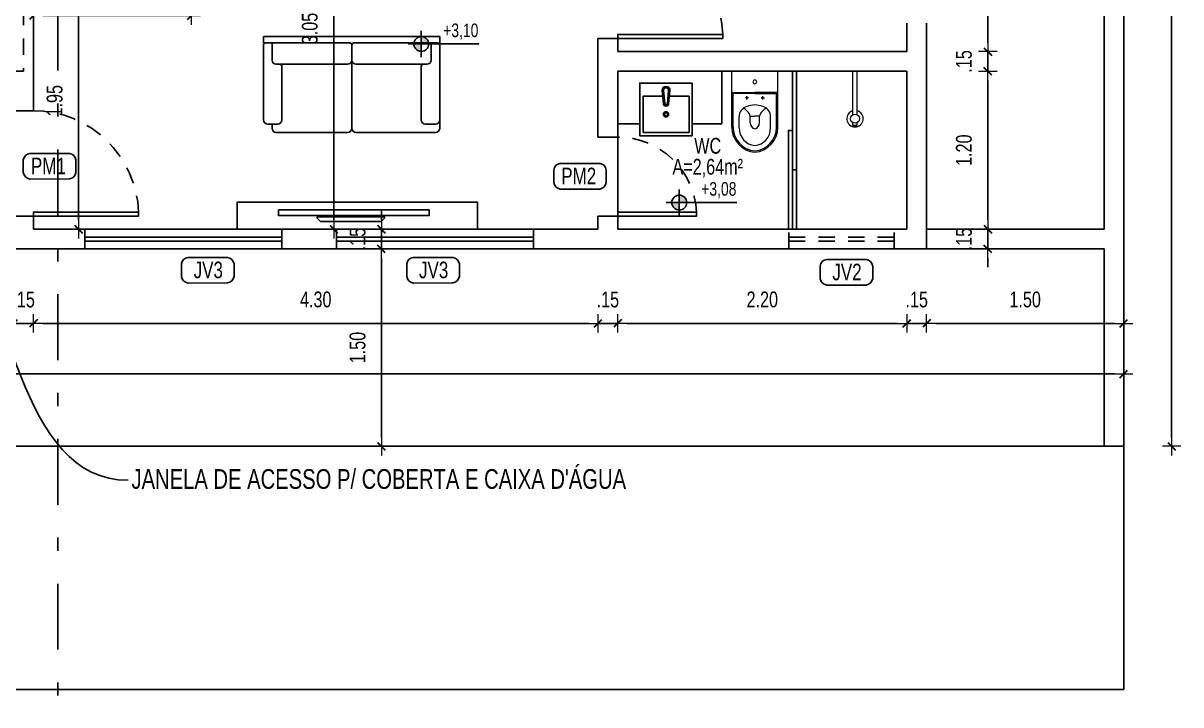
# Model space of a CAD drawing. Extents: x 425 to 531, y 796 to 840.
# Drawn here: x 445.17 to 453.98, y 812.02 to 817.2 of the extents above; entities that cross this region are included whole.
import ezdxf
from ezdxf import colors
from ezdxf.entities.mleader import LeaderData, LeaderLine
from ezdxf.enums import TextEntityAlignment as Align
from ezdxf.math import Vec2, Vec3

# ---------------------------------------------------------------- set-up
doc = ezdxf.new("R2010")
doc.units = 0
doc.header["$MEASUREMENT"] = 0
doc.header["$PDSIZE"] = -5
for name, pattern in [('CONTINU', [0]), ('DASHDOT', [1, 0.5, -0.25, 0, -0.25]), ('HIDDEN2', [0.1875, 0.125, -0.0625])]:
    doc.linetypes.add(name, pattern=pattern)
doc.layers.get('0').update_dxf_attribs({"linetype": 'CONTINUOUS'})
doc.layers.get('Defpoints').update_dxf_attribs({"linetype": 'CONTINUOUS'})
for name, color, linetype in [('AR-MOB', 252, 'CONTINUOUS'), ('COTA', 7, 'CONTINUOUS'), ('DIVERSOS', 1, 'CONTINUOUS'), ('E-txt-g', 3, 'CONTINUOUS'), ('LAYER7', 4, 'CONTINUOUS'), ('MOB', 251, 'CONTINUOUS'), ('VIGA H20', 2, 'CONTINUOUS')]:
    doc.layers.add(name, color=color, linetype=linetype)
for name, color, linetype, lineweight in [('E-Lay-9', 9, 'CONTINUOUS', 9), ('E-Pen-C', 4, 'CONTINUOUS', 15), ('E-Pen-G', 3, 'CONTINUOUS', 30), ('E-Txt-W', 7, 'CONTINUOUS', 20)]:
    doc.layers.add(name, color=color, linetype=linetype, lineweight=lineweight)
doc.styles.add('F2', font='swisscl.ttf')
doc.styles.add('REG60', font='romans.shx', dxfattribs={"width": 0.8, "height": 0.15})
doc.styles.add('REG80', font='romans.shx', dxfattribs={"width": 0.8, "height": 0.2})
doc.dimstyles.new('DIMENSION-1', dxfattribs={"dimtxt": 0.11, "dimasz": 0.07, "dimexe": 1, "dimexo": 0, "dimgap": 0.12, "dimtad": 1, "dimzin": 7, "dimdsep": 46, "dimtxsty": 'F2', "dimblk1": 'TRACO', "dimblk2": 'TRACO', "dimsah": 1, "dimcen": 1, "dimse1": 1, "dimse2": 1, "dimclrd": 256, "dimclre": 256, "dimclrt": 6, "dimadec": 0, "dimazin": 0, "dimtfac": 1, "dimtix": 1, "dimtmove": 2, "dimatfit": 3, "dimldrblk": 'TRACO', "dimfxl": 1, "dimtolj": 1, "dimtzin": 0, "dimarcsym": 0})

# ---------------------------------------------------------------- blocks, each defined once
blk = doc.blocks.new('TRACO')
at = {"layer": 'E-Pen-C'}
for p, q in [((-1, 0), (1, 0)), ((0, 1), (0, -1))]:
    blk.add_line(p, q, dxfattribs=at)
at = {"layer": 'E-Pen-G'}
blk.add_line((-0.42, -0.42), (0.42, 0.42), dxfattribs=at)
blk = doc.blocks.new('*D231')
at = {"color": 4, "lineweight": -2, "transparency": 16777216}
for p, q in [((445.0297, 814.9167), (444.9597, 814.9167)), ((445.0997, 814.9167), (445.2497, 814.9167)), ((445.3197, 814.9167), (445.3897, 814.9167))]:
    blk.add_line(p, q, dxfattribs=at)
at = {"layer": 'Defpoints', "color": 0, "linetype": 'CONTINU', "transparency": 16777216}
for p in [(445.0997, 815.4645), (445.2497, 815.4645), (445.2497, 814.9167)]:
    blk.add_point(p, dxfattribs=at)
at = {"color": 4, "linetype": 'CONTINU', "lineweight": -2, "transparency": 16777216, "xscale": 0.07, "yscale": 0.07, "zscale": 0.07}
blk.add_blockref('TRACO', (445.0997, 814.9167), dxfattribs=at)
at = {"color": 4, "linetype": 'CONTINU', "lineweight": -2, "transparency": 16777216, "xscale": 0.07, "yscale": 0.07, "zscale": 0.07, "rotation": 180}
blk.add_blockref('TRACO', (445.2497, 814.9167), dxfattribs=at)
at = {"color": 4, "linetype": 'CONTINU', "transparency": 16777216, "insert": (445.1747, 815.0979), "char_height": 0.12, "attachment_point": 5, "style": 'F2'}
blk.add_mtext('\\A1;.15', dxfattribs=at)
blk = doc.blocks.new('*D232')
at = {"color": 4, "lineweight": -2, "transparency": 16777216}
blk.add_line((453.4747, 814.5324), (433.6147, 814.5324), dxfattribs=at)
at = {"layer": 'Defpoints', "color": 0, "linetype": 'CONTINU', "transparency": 16777216}
for p in [(433.5447, 815.3145), (453.5447, 815.3145), (433.5447, 814.5324)]:
    blk.add_point(p, dxfattribs=at)
at = {"color": 4, "linetype": 'CONTINU', "lineweight": -2, "transparency": 16777216, "xscale": 0.07, "yscale": 0.07, "zscale": 0.07, "rotation": 180}
blk.add_blockref('TRACO', (433.5447, 814.5324), dxfattribs=at)
at = {"color": 4, "linetype": 'CONTINU', "lineweight": -2, "transparency": 16777216, "xscale": 0.07, "yscale": 0.07, "zscale": 0.07}
blk.add_blockref('TRACO', (453.5447, 814.5324), dxfattribs=at)
at = {"color": 4, "linetype": 'CONTINU', "transparency": 16777216, "insert": (443.5447, 814.7138), "char_height": 0.12, "attachment_point": 5, "style": 'F2'}
blk.add_mtext('\\A1;20.00', dxfattribs=at)
blk = doc.blocks.new('*D267')
at = {"color": 4, "linetype": 'Continuous', "lineweight": -2, "transparency": 16777216}
blk.add_line((453.9093, 814.0531), (453.9093, 823.9131), dxfattribs=at)
at = {"layer": 'Defpoints', "color": 0, "linetype": 'CONTINU', "transparency": 16777216}
for p in [(453.5447, 823.9831), (453.9093, 823.9831), (453.5447, 813.9831)]:
    blk.add_point(p, dxfattribs=at)
at = {"color": 4, "linetype": 'CONTINU', "lineweight": -2, "transparency": 16777216, "xscale": 0.07, "yscale": 0.07, "zscale": 0.07}
for p, rotation in [((453.9093, 823.9831), 90), ((453.9093, 813.9831), 270)]:
    blk.add_blockref('TRACO', p, dxfattribs=dict(at, rotation=rotation))
at = {"color": 4, "linetype": 'CONTINU', "transparency": 16777216, "insert": (453.7279, 818.9831), "char_height": 0.12, "attachment_point": 5, "rotation": 90, "style": 'F2'}
blk.add_mtext('\\A1;10.00', dxfattribs=at)
blk = doc.blocks.new('*D269')
at = {"color": 4, "linetype": 'Continuous', "lineweight": -2, "transparency": 16777216}
for p, q in [((447.8972, 815.7031), (447.8972, 815.7731)), ((447.8972, 815.6331), (447.8972, 815.4831)), ((447.8972, 815.4131), (447.8972, 815.3431))]:
    blk.add_line(p, q, dxfattribs=at)
at = {"layer": 'Defpoints', "color": 0, "linetype": 'CONTINU', "transparency": 16777216}
for p in [(447.5542, 815.6331), (447.5542, 815.4831), (447.8972, 815.4831)]:
    blk.add_point(p, dxfattribs=at)
at = {"color": 4, "linetype": 'CONTINU', "lineweight": -2, "transparency": 16777216, "xscale": 0.07, "yscale": 0.07, "zscale": 0.07}
for p, rotation in [((447.8972, 815.6331), 270), ((447.8972, 815.4831), 90)]:
    blk.add_blockref('TRACO', p, dxfattribs=dict(at, rotation=rotation))
at = {"color": 4, "linetype": 'CONTINU', "transparency": 16777216, "insert": (447.7159, 815.5581), "char_height": 0.12, "attachment_point": 5, "rotation": 90, "style": 'F2'}
blk.add_mtext('\\A1;.15', dxfattribs=at)
blk = doc.blocks.new('*D270')
at = {"color": 4, "linetype": 'Continuous', "lineweight": -2, "transparency": 16777216}
blk.add_line((447.8972, 815.4131), (447.8972, 814.0531), dxfattribs=at)
at = {"layer": 'Defpoints', "color": 0, "linetype": 'CONTINU', "transparency": 16777216}
for p in [(447.5542, 815.4831), (447.6883, 813.9831), (447.8972, 813.9831)]:
    blk.add_point(p, dxfattribs=at)
at = {"color": 4, "linetype": 'CONTINU', "lineweight": -2, "transparency": 16777216, "xscale": 0.07, "yscale": 0.07, "zscale": 0.07}
for p, rotation in [((447.8972, 815.4831), 90), ((447.8972, 813.9831), 270)]:
    blk.add_blockref('TRACO', p, dxfattribs=dict(at, rotation=rotation))
at = {"color": 4, "linetype": 'CONTINU', "transparency": 16777216, "insert": (447.7157, 814.7331), "char_height": 0.12, "attachment_point": 5, "rotation": 90, "style": 'F2'}
blk.add_mtext('\\A1;1.50', dxfattribs=at)
blk = doc.blocks.new('*D271')
at = {"color": 4, "linetype": 'Continuous', "lineweight": -2, "transparency": 16777216}
blk.add_line((446.3797, 817.2573), (445.3197, 817.2573), dxfattribs=at)
at = {"layer": 'Defpoints', "color": 0, "linetype": 'CONTINU', "transparency": 16777216}
for p in [(445.2497, 817.5851), (446.4497, 817.5851), (445.2497, 817.2573)]:
    blk.add_point(p, dxfattribs=at)
at = {"color": 4, "linetype": 'CONTINU', "lineweight": -2, "transparency": 16777216, "xscale": 0.07, "yscale": 0.07, "zscale": 0.07, "rotation": 180}
blk.add_blockref('TRACO', (445.2497, 817.2573), dxfattribs=at)
at = {"color": 4, "linetype": 'CONTINU', "lineweight": -2, "transparency": 16777216, "xscale": 0.07, "yscale": 0.07, "zscale": 0.07}
blk.add_blockref('TRACO', (446.4497, 817.2573), dxfattribs=at)
at = {"color": 4, "linetype": 'CONTINU', "transparency": 16777216, "insert": (445.8497, 817.4388), "char_height": 0.12, "attachment_point": 5, "style": 'F2'}
blk.add_mtext('\\A1;1.20', dxfattribs=at)
blk = doc.blocks.new('*D275')
at = {"color": 4, "linetype": 'Continuous', "lineweight": -2, "transparency": 16777216}
blk.add_line((445.5923, 817.5151), (445.5923, 815.7031), dxfattribs=at)
at = {"layer": 'Defpoints', "color": 0, "linetype": 'CONTINU', "transparency": 16777216}
for p in [(445.2497, 817.5851), (445.2497, 815.6331), (445.5923, 815.6331)]:
    blk.add_point(p, dxfattribs=at)
at = {"color": 4, "linetype": 'CONTINU', "lineweight": -2, "transparency": 16777216, "xscale": 0.07, "yscale": 0.07, "zscale": 0.07}
for p, rotation in [((445.5923, 817.5851), 90), ((445.5923, 815.6331), 270)]:
    blk.add_blockref('TRACO', p, dxfattribs=dict(at, rotation=rotation))
at = {"color": 4, "linetype": 'CONTINU', "transparency": 16777216, "insert": (445.4108, 816.6091), "char_height": 0.12, "attachment_point": 5, "rotation": 90, "style": 'F2'}
blk.add_mtext('\\A1;1.95', dxfattribs=at)
blk = doc.blocks.new('CUBA QUADRADA-flat-4-flat-1')
at = {"layer": 'MOB', "color": 8}
blk.add_lwpolyline([(0, -0.2), (0.4, -0.2), (0.4, 0.2), (0, 0.2)], close=True, dxfattribs=at)
blk.add_lwpolyline([(0.1, -0.0255), (0.1, -0.175), (0.375, -0.175), (0.375, 0.175), (0.1, 0.175), (0.1, 0.0255)], dxfattribs=at)
for points in [[(0.155, -0.02), (0.055, -0.03, -1), (0.055, 0.03), (0.155, 0.02, -1)], [(0.155, -0.01), (0.055, -0.02, -1), (0.055, 0.02), (0.155, 0.01, -1)]]:
    blk.add_lwpolyline(points, format="xyb", close=True, dxfattribs=at)
for radius in [0.02, 0.0125]:
    blk.add_circle((0.2375, 0), radius, dxfattribs=at)
blk = doc.blocks.new('vaso-s')
at = {"color": 8}
for start, end in [(0, 180), (180, 0)]:
    blk.add_arc((0.08, 0), 0.0143, start, end, dxfattribs=at)
at = {"layer": 'E-Lay-9', "color": 8}
for p, q in [((0, 0.17), (0, 0)), ((0.4256, 0.175), (0.005, 0.175)), ((0.16, 0.17), (0.16, 0.17)), ((0.16, 0.17), (0.16, 0)), ((0.4256, 0.165), (0.165, 0.165)), ((0.17, 0), (0.17, 0.16)), ((0.4306, 0.12), (0.3459, 0.12)), ((0.2134, 0.06), (0.1891, 0.06)), ((0.2013, 0.0479), (0.2013, 0.0722)), ((0.3406, 0.035), (0.3406, 0)), ((0.3906, 0.035), (0.3406, 0.035)), ((0, -0.17), (0, 0)), ((0.16, -0.17), (0.16, 0)), ((0.17, 0), (0.17, -0.1601)), ((0.2134, -0.06), (0.1891, -0.06)), ((0.2013, -0.0479), (0.2013, -0.0722)), ((0.3406, -0.035), (0.3406, 0)), ((0.3906, -0.035), (0.3406, -0.035)), ((0.4256, -0.175), (0.005, -0.175)), ((0.16, -0.17), (0.16, -0.17)), ((0.4256, -0.165), (0.165, -0.165)), ((0.4306, -0.12), (0.3459, -0.12))]:
    blk.add_line(p, q, dxfattribs=at)
for centre in [(0.2013, 0.06), (0.2013, -0.06)]:
    blk.add_circle(centre, 0.005, dxfattribs=at)
for centre, radius, start, end in [((0.005, 0.17), 0.005, 90, 180), ((0.155, 0.17), 0.005, 0, 90), ((0.165, 0.17), 0.00495, 180, 270), ((0.165, 0.16), 0.00495, 0, 90), ((0.3459, 0.0375), 0.0825, 90, 163.03545), ((0.4256, -0.015), 0.19, 4.52806, 90), ((0.4256, -0.015), 0.18, 4.78019, 90), ((0.4306, -0.015), 0.135, 6.37937, 90), ((0.518, -0.015), 0.2624, 163.03545, 176.7233), ((0.3754, 0.1358), 0.1066, 206.93947, 250.96472), ((0.3906, -0.015), 0.05, 17.4576, 90), ((0.518, 0.015), 0.2624, 183.2767, 196.96455), ((0.3459, -0.0375), 0.0825, 196.96455, 270), ((0.3754, -0.1358), 0.1066, 109.03528, 153.06053), ((0.3906, 0.015), 0.05, 270, 342.5424), ((0.4256, 0.015), 0.19, 270, 355.47194), ((0.4256, 0.015), 0.18, 270, 355.21981), ((0.4306, 0.015), 0.135, 270, 353.62063), ((0.005, -0.17), 0.005, 180, 270), ((0.155, -0.17), 0.005, 270, 0), ((0.165, -0.17), 0.00495, 90, 180), ((0.165, -0.1601), 0.00495, 270, 0)]:
    blk.add_arc(centre, radius, start, end, dxfattribs=at)
blk = doc.blocks.new('Chuveiro')
at = {"layer": 'E-Lay-9', "color": 8}
for p, q in [((-0.0311, 0.0156), (-0.3604, 0.0156)), ((0.0509, 0.0156), (0.0311, 0.0156)), ((0.0509, 0.0156), (0.0509, -0.0156)), ((-0.0311, -0.0156), (-0.3604, -0.0156)), ((0.0509, -0.0156), (0.0311, -0.0156))]:
    blk.add_line(p, q, dxfattribs=at)
blk.add_circle((0, 0), 0.0348, dxfattribs=at)
for centre, radius, start, end in [((0, 0), 0.0624, 194.4775, 165.5225), ((0.0093, 0), 0.0444, 339.42663, 20.57337)]:
    blk.add_arc(centre, radius, start, end, dxfattribs=at)
blk = doc.blocks.new('NIVEL')
at = {"layer": 'DIVERSOS'}
h = blk.add_hatch(color=7, dxfattribs=at)
h.paths.add_polyline_path([(0, 0.137, 0.414214), (-0.137, 0), (0, 0)])
h.paths.add_polyline_path([(0, 0), (0, -0.137, 0.414214), (0.137, 0)])
at = {"layer": 'DIVERSOS', "color": 7}
for p, q in [((0, 0.242), (0, -0.242)), ((1.067, 0), (-0.242, 0))]:
    blk.add_line(p, q, dxfattribs=at)
blk.add_circle((0, 0), 0.137, dxfattribs=at)
blk = doc.blocks.new('*D279')
at = {"color": 4, "linetype": 'Continuous', "lineweight": -2, "transparency": 16777216}
blk.add_line((452.5106, 820.9131), (452.5106, 817.0531), dxfattribs=at)
at = {"layer": 'Defpoints', "color": 0, "linetype": 'CONTINU', "transparency": 16777216}
for p in [(451.8947, 820.9831), (451.8947, 816.9831), (452.5106, 816.9831)]:
    blk.add_point(p, dxfattribs=at)
at = {"color": 4, "linetype": 'CONTINU', "lineweight": -2, "transparency": 16777216, "xscale": 0.07, "yscale": 0.07, "zscale": 0.07}
for p, rotation in [((452.5106, 820.9831), 90), ((452.5106, 816.9831), 270)]:
    blk.add_blockref('TRACO', p, dxfattribs=dict(at, rotation=rotation))
at = {"color": 4, "linetype": 'CONTINU', "transparency": 16777216, "insert": (452.3291, 818.9831), "char_height": 0.12, "attachment_point": 5, "rotation": 90, "style": 'F2'}
blk.add_mtext('\\A1;4.00', dxfattribs=at)
blk = doc.blocks.new('*D280')
at = {"color": 4, "linetype": 'Continuous', "lineweight": -2, "transparency": 16777216}
for p, q in [((452.5106, 817.0531), (452.5106, 817.1231)), ((452.5106, 816.9831), (452.5106, 816.8331)), ((452.5106, 816.7631), (452.5106, 816.6931))]:
    blk.add_line(p, q, dxfattribs=at)
at = {"layer": 'Defpoints', "color": 0, "linetype": 'CONTINU', "transparency": 16777216}
for p in [(451.8947, 816.9831), (451.8947, 816.8331), (452.5106, 816.8331)]:
    blk.add_point(p, dxfattribs=at)
at = {"color": 4, "linetype": 'CONTINU', "lineweight": -2, "transparency": 16777216, "xscale": 0.07, "yscale": 0.07, "zscale": 0.07}
for p, rotation in [((452.5106, 816.9831), 270), ((452.5106, 816.8331), 90)]:
    blk.add_blockref('TRACO', p, dxfattribs=dict(at, rotation=rotation))
at = {"color": 4, "linetype": 'CONTINU', "transparency": 16777216, "insert": (452.3294, 816.9081), "char_height": 0.12, "attachment_point": 5, "rotation": 90, "style": 'F2'}
blk.add_mtext('\\A1;.15', dxfattribs=at)
blk = doc.blocks.new('*D281')
at = {"color": 4, "linetype": 'Continuous', "lineweight": -2, "transparency": 16777216}
blk.add_line((452.5106, 816.7631), (452.5106, 815.7031), dxfattribs=at)
at = {"layer": 'Defpoints', "color": 0, "linetype": 'CONTINU', "transparency": 16777216}
for p in [(451.8947, 816.8331), (451.8947, 815.6331), (452.5106, 815.6331)]:
    blk.add_point(p, dxfattribs=at)
at = {"color": 4, "linetype": 'CONTINU', "lineweight": -2, "transparency": 16777216, "xscale": 0.07, "yscale": 0.07, "zscale": 0.07}
for p, rotation in [((452.5106, 816.8331), 90), ((452.5106, 815.6331), 270)]:
    blk.add_blockref('TRACO', p, dxfattribs=dict(at, rotation=rotation))
at = {"color": 4, "linetype": 'CONTINU', "transparency": 16777216, "insert": (452.3291, 816.2331), "char_height": 0.12, "attachment_point": 5, "rotation": 90, "style": 'F2'}
blk.add_mtext('\\A1;1.20', dxfattribs=at)
blk = doc.blocks.new('*D282')
at = {"color": 4, "linetype": 'Continuous', "lineweight": -2, "transparency": 16777216}
for p, q in [((452.5106, 815.7031), (452.5106, 815.7731)), ((452.5106, 815.6331), (452.5106, 815.4831)), ((452.5106, 815.4131), (452.5106, 815.3431))]:
    blk.add_line(p, q, dxfattribs=at)
at = {"layer": 'Defpoints', "color": 0, "linetype": 'CONTINU', "transparency": 16777216}
for p in [(451.8947, 815.6331), (452.0447, 815.4831), (452.5106, 815.4831)]:
    blk.add_point(p, dxfattribs=at)
at = {"color": 4, "linetype": 'CONTINU', "lineweight": -2, "transparency": 16777216, "xscale": 0.07, "yscale": 0.07, "zscale": 0.07}
for p, rotation in [((452.5106, 815.6331), 270), ((452.5106, 815.4831), 90)]:
    blk.add_blockref('TRACO', p, dxfattribs=dict(at, rotation=rotation))
at = {"color": 4, "linetype": 'CONTINU', "transparency": 16777216, "insert": (452.3294, 815.5581), "char_height": 0.12, "attachment_point": 5, "rotation": 90, "style": 'F2'}
blk.add_mtext('\\A1;.15', dxfattribs=at)
blk = doc.blocks.new('*D283')
at = {"color": 4, "linetype": 'Continuous', "lineweight": -2, "transparency": 16777216}
blk.add_line((445.3197, 814.9167), (449.4747, 814.9167), dxfattribs=at)
at = {"layer": 'Defpoints', "color": 0, "linetype": 'CONTINU', "transparency": 16777216}
for p in [(445.2497, 815.8568), (449.5447, 815.8568), (449.5447, 814.9167)]:
    blk.add_point(p, dxfattribs=at)
at = {"color": 4, "linetype": 'CONTINU', "lineweight": -2, "transparency": 16777216, "xscale": 0.07, "yscale": 0.07, "zscale": 0.07, "rotation": 180}
blk.add_blockref('TRACO', (445.2497, 814.9167), dxfattribs=at)
at = {"color": 4, "linetype": 'CONTINU', "lineweight": -2, "transparency": 16777216, "xscale": 0.07, "yscale": 0.07, "zscale": 0.07}
blk.add_blockref('TRACO', (449.5447, 814.9167), dxfattribs=at)
at = {"color": 4, "linetype": 'CONTINU', "transparency": 16777216, "insert": (447.3972, 815.0983), "char_height": 0.12, "attachment_point": 5, "style": 'F2'}
blk.add_mtext('\\A1;4.30', dxfattribs=at)
blk = doc.blocks.new('TXT-AMB75')
at = {"layer": 'E-txt-g', "style": 'REG80', "width": 0.8, "flags": 8}
blk.add_attdef('TXT', text='', height=0.2, dxfattribs=at).set_placement((0.005, 0.296), align=Align.CENTER)
at = {"layer": 'E-Txt-W', "style": 'REG60', "width": 0.8, "flags": 8}
blk.add_attdef('TXT', text='', height=0.15, dxfattribs=at).set_placement((0.005, 0.027), align=Align.CENTER)
blk = doc.blocks.new('*D292')
at = {"color": 4, "linetype": 'Continuous', "lineweight": -2, "transparency": 16777216}
for p, q in [((449.4747, 814.9167), (449.4047, 814.9167)), ((449.5447, 814.9167), (449.6947, 814.9167)), ((449.7647, 814.9167), (449.8347, 814.9167))]:
    blk.add_line(p, q, dxfattribs=at)
at = {"layer": 'Defpoints', "color": 0, "linetype": 'CONTINU', "transparency": 16777216}
for p in [(449.5447, 815.6331), (449.6947, 815.6331), (449.6947, 814.9167)]:
    blk.add_point(p, dxfattribs=at)
at = {"color": 4, "linetype": 'CONTINU', "lineweight": -2, "transparency": 16777216, "xscale": 0.07, "yscale": 0.07, "zscale": 0.07}
blk.add_blockref('TRACO', (449.5447, 814.9167), dxfattribs=at)
at = {"color": 4, "linetype": 'CONTINU', "lineweight": -2, "transparency": 16777216, "xscale": 0.07, "yscale": 0.07, "zscale": 0.07, "rotation": 180}
blk.add_blockref('TRACO', (449.6947, 814.9167), dxfattribs=at)
at = {"color": 4, "linetype": 'CONTINU', "transparency": 16777216, "insert": (449.6197, 815.0979), "char_height": 0.12, "attachment_point": 5, "style": 'F2'}
blk.add_mtext('\\A1;.15', dxfattribs=at)
blk = doc.blocks.new('*D293')
at = {"color": 4, "linetype": 'Continuous', "lineweight": -2, "transparency": 16777216}
blk.add_line((449.7647, 814.9167), (451.8247, 814.9167), dxfattribs=at)
at = {"layer": 'Defpoints', "color": 0, "linetype": 'CONTINU', "transparency": 16777216}
for p in [(449.6947, 815.6331), (451.8947, 815.6331), (451.8947, 814.9167)]:
    blk.add_point(p, dxfattribs=at)
at = {"color": 4, "linetype": 'CONTINU', "lineweight": -2, "transparency": 16777216, "xscale": 0.07, "yscale": 0.07, "zscale": 0.07, "rotation": 180}
blk.add_blockref('TRACO', (449.6947, 814.9167), dxfattribs=at)
at = {"color": 4, "linetype": 'CONTINU', "lineweight": -2, "transparency": 16777216, "xscale": 0.07, "yscale": 0.07, "zscale": 0.07}
blk.add_blockref('TRACO', (451.8947, 814.9167), dxfattribs=at)
at = {"color": 4, "linetype": 'CONTINU', "transparency": 16777216, "insert": (450.7947, 815.0982), "char_height": 0.12, "attachment_point": 5, "style": 'F2'}
blk.add_mtext('\\A1;2.20', dxfattribs=at)
blk = doc.blocks.new('*D294')
at = {"color": 4, "linetype": 'Continuous', "lineweight": -2, "transparency": 16777216}
for p, q in [((451.8247, 814.9167), (451.7547, 814.9167)), ((451.8947, 814.9167), (452.0447, 814.9167)), ((452.1147, 814.9167), (452.1847, 814.9167))]:
    blk.add_line(p, q, dxfattribs=at)
at = {"layer": 'Defpoints', "color": 0, "linetype": 'CONTINU', "transparency": 16777216}
for p in [(451.8947, 815.6331), (452.0447, 815.4831), (452.0447, 814.9167)]:
    blk.add_point(p, dxfattribs=at)
at = {"color": 4, "linetype": 'CONTINU', "lineweight": -2, "transparency": 16777216, "xscale": 0.07, "yscale": 0.07, "zscale": 0.07}
blk.add_blockref('TRACO', (451.8947, 814.9167), dxfattribs=at)
at = {"color": 4, "linetype": 'CONTINU', "lineweight": -2, "transparency": 16777216, "xscale": 0.07, "yscale": 0.07, "zscale": 0.07, "rotation": 180}
blk.add_blockref('TRACO', (452.0447, 814.9167), dxfattribs=at)
at = {"color": 4, "linetype": 'CONTINU', "transparency": 16777216, "insert": (451.9697, 815.0979), "char_height": 0.12, "attachment_point": 5, "style": 'F2'}
blk.add_mtext('\\A1;.15', dxfattribs=at)
blk = doc.blocks.new('*D295')
at = {"color": 4, "linetype": 'Continuous', "lineweight": -2, "transparency": 16777216}
blk.add_line((452.1147, 814.9167), (453.4747, 814.9167), dxfattribs=at)
at = {"layer": 'Defpoints', "color": 0, "linetype": 'CONTINU', "transparency": 16777216}
for p in [(452.0447, 815.4831), (453.5447, 815.4831), (453.5447, 814.9167)]:
    blk.add_point(p, dxfattribs=at)
at = {"color": 4, "linetype": 'CONTINU', "lineweight": -2, "transparency": 16777216, "xscale": 0.07, "yscale": 0.07, "zscale": 0.07, "rotation": 180}
blk.add_blockref('TRACO', (452.0447, 814.9167), dxfattribs=at)
at = {"color": 4, "linetype": 'CONTINU', "lineweight": -2, "transparency": 16777216, "xscale": 0.07, "yscale": 0.07, "zscale": 0.07}
blk.add_blockref('TRACO', (453.5447, 814.9167), dxfattribs=at)
at = {"color": 4, "linetype": 'CONTINU', "transparency": 16777216, "insert": (452.7947, 815.0982), "char_height": 0.12, "attachment_point": 5, "style": 'F2'}
blk.add_mtext('\\A1;1.50', dxfattribs=at)
blk = doc.blocks.new('*D302')
at = {"color": 4, "linetype": 'Continuous', "lineweight": -2, "transparency": 16777216}
blk.add_line((447.5338, 818.6131), (447.5338, 815.7031), dxfattribs=at)
at = {"layer": 'Defpoints', "color": 0, "linetype": 'CONTINU', "transparency": 16777216}
for p in [(447.117, 818.6831), (447.1463, 815.6331), (447.5338, 815.6331)]:
    blk.add_point(p, dxfattribs=at)
at = {"color": 4, "linetype": 'CONTINU', "lineweight": -2, "transparency": 16777216, "xscale": 0.07, "yscale": 0.07, "zscale": 0.07}
for p, rotation in [((447.5338, 818.6831), 90), ((447.5338, 815.6331), 270)]:
    blk.add_blockref('TRACO', p, dxfattribs=dict(at, rotation=rotation))
at = {"color": 4, "linetype": 'CONTINU', "transparency": 16777216, "insert": (447.3522, 817.1581), "char_height": 0.12, "attachment_point": 5, "rotation": 90, "style": 'F2'}
blk.add_mtext('\\A1;3.05', dxfattribs=at)
blk = doc.blocks.new('*D304')
at = {"color": 4, "linetype": 'Continuous', "lineweight": -2, "transparency": 16777216}
blk.add_line((449.7647, 818.5179), (451.8247, 818.5179), dxfattribs=at)
at = {"layer": 'Defpoints', "color": 0, "linetype": 'CONTINU', "transparency": 16777216}
for p in [(451.8947, 818.5179), (449.6947, 816.9831), (451.8947, 816.9831)]:
    blk.add_point(p, dxfattribs=at)
at = {"color": 4, "linetype": 'CONTINU', "lineweight": -2, "transparency": 16777216, "xscale": 0.07, "yscale": 0.07, "zscale": 0.07, "rotation": 180}
blk.add_blockref('TRACO', (449.6947, 818.5179), dxfattribs=at)
at = {"color": 4, "linetype": 'CONTINU', "lineweight": -2, "transparency": 16777216, "xscale": 0.07, "yscale": 0.07, "zscale": 0.07}
blk.add_blockref('TRACO', (451.8947, 818.5179), dxfattribs=at)
at = {"color": 4, "linetype": 'CONTINU', "transparency": 16777216, "insert": (450.7947, 818.6993), "char_height": 0.12, "attachment_point": 5, "style": 'F2'}
blk.add_mtext('\\A1;2.20', dxfattribs=at)

msp = doc.modelspace()

# ---------------------------------------------------------------- linework, layer by layer
at = {"color": 2, "linetype": 'DASHDOT'}
msp.add_line((445.434, 797.0385), (445.434, 839.366), dxfattribs=at)
at = {"color": 7, "linetype": 'Continuous', "ltscale": 0.35}
for p, q in [((453.3947, 817.1831), (453.3947, 823.8331)), ((453.5447, 822.4831), (453.5447, 813.9831)), ((453.3947, 817.1831), (453.3947, 815.6331)), ((445.6395, 815.5731), (447.1395, 815.5731)), ((447.5542, 815.5731), (449.0542, 815.5731)), ((452.0447, 815.6331), (453.3947, 815.6331)), ((445.6395, 815.5431), (447.1395, 815.5431)), ((447.5542, 815.5431), (449.0542, 815.5431)), ((452.0447, 815.4831), (453.3947, 815.4831)), ((453.3947, 815.4831), (453.3947, 813.9831)), ((453.3947, 813.9831), (453.5447, 813.9831))]:
    msp.add_line(p, q, dxfattribs=at)
at = {"color": 8, "linetype": 'HIDDEN2'}
for p, q in [((445.1747, 822.4831), (445.1747, 816.8331)), ((445.1747, 816.8331), (445.0997, 816.8331)), ((450.9971, 815.4831), (450.9971, 815.6331)), ((450.9971, 815.5731), (451.7971, 815.5731)), ((451.7971, 815.4831), (451.7971, 815.6331)), ((450.9971, 815.5431), (451.7971, 815.5431))]:
    msp.add_line(p, q, dxfattribs=at)
at = {"color": 1, "linetype": 'Continuous', "ltscale": 0.35}
for p, q in [((445.2497, 820.6831), (445.2497, 816.5331)), ((445.2497, 820.6831), (445.2497, 816.5331)), ((451.8947, 817.2), (451.8947, 816.9831)), ((452.0447, 817.2), (452.0447, 815.4831)), ((449.5447, 817.0831), (449.5447, 816.3331)), ((449.6947, 817.0831), (449.5447, 817.0831)), ((449.6947, 817.0831), (449.6947, 816.9831)), ((451.8947, 816.9831), (449.6947, 816.9831)), ((449.6947, 816.8331), (449.6947, 816.3331)), ((451.8947, 816.8331), (449.6947, 816.8331)), ((451.8947, 816.8331), (451.8947, 815.6331)), ((445.2497, 816.5331), (445.0997, 816.5331)), ((445.2497, 816.5331), (445.0997, 816.5331)), ((449.6947, 816.3331), (449.5447, 816.3331)), ((445.2497, 815.7331), (445.0997, 815.7331)), ((445.2497, 815.7331), (445.0997, 815.7331)), ((445.2497, 815.7331), (445.2497, 815.6331)), ((445.2497, 815.7331), (445.2497, 815.6331)), ((449.5447, 815.7331), (449.5447, 815.6331)), ((449.6947, 815.7331), (449.5447, 815.7331)), ((449.6947, 815.7331), (449.6947, 815.6331)), ((445.6395, 815.6331), (445.2497, 815.6331)), ((445.6395, 815.4831), (445.6395, 815.6331)), ((447.5542, 815.6331), (447.1395, 815.6331)), ((447.1395, 815.4831), (447.1395, 815.6331)), ((447.5542, 815.4831), (447.5542, 815.6331)), ((449.0542, 815.6331), (449.5447, 815.6331)), ((449.0542, 815.6331), (449.0542, 815.4831)), ((449.6947, 815.6331), (451.8947, 815.6331)), ((445.6395, 815.4831), (444.0997, 815.4831)), ((447.5542, 815.4831), (447.1395, 815.4831)), ((449.0542, 815.4831), (452.0447, 815.4831))]:
    msp.add_line(p, q, dxfattribs=at)
at = {"color": 8}
for p, q in [((446.9997, 817.0968), (446.9997, 817.0482)), ((446.9997, 817.0968), (448.3402, 817.0968)), ((448.3402, 817.0968), (448.3402, 817.032)), ((446.9997, 817.0482), (447.0483, 817.0482)), ((446.9997, 816.463), (446.9997, 817.032)), ((447.0159, 817.0482), (447.0807, 817.0482)), ((447.0645, 816.9186), (447.0645, 817.032)), ((447.0645, 817.032), (447.0645, 816.9186)), ((447.0807, 817.0482), (447.6558, 817.0482)), ((447.672, 817.032), (447.672, 816.9186)), ((447.672, 817.032), (447.672, 816.9186)), ((448.2592, 817.0482), (447.6882, 817.0482)), ((448.324, 817.0482), (448.2592, 817.0482)), ((448.2754, 816.9186), (448.2754, 817.032)), ((448.3402, 816.4002), (448.3402, 817.032)), ((447.0969, 816.8862), (447.6396, 816.8862)), ((447.672, 816.9186), (447.672, 816.4002)), ((447.672, 816.9186), (447.672, 816.4002)), ((448.243, 816.8862), (447.7044, 816.8862)), ((447.1398, 816.463), (447.1398, 816.87)), ((448.2001, 816.463), (448.2001, 816.87)), ((447.1074, 816.4306), (447.0321, 816.4306)), ((447.0645, 816.4306), (447.0645, 816.4002)), ((447.0645, 816.4306), (447.0645, 816.4002)), ((447.6396, 816.3678), (447.0969, 816.3678)), ((447.7044, 816.3678), (448.1458, 816.3678)), ((448.1458, 816.3678), (448.3078, 816.3678)), ((448.2325, 816.4306), (448.3078, 816.4306))]:
    msp.add_line(p, q, dxfattribs=at)
at = {"color": 8, "linetype": 'CONTINU'}
msp.add_line((449.6947, 816.3331), (449.6947, 815.7631), dxfattribs=at)
at = {"color": 8, "linetype": 'Continuous', "ltscale": 0.35}
for p, q in [((445.6395, 815.6331), (447.1395, 815.6331)), ((447.5542, 815.6331), (449.0542, 815.6331)), ((445.6395, 815.4831), (447.1395, 815.4831)), ((447.5542, 815.4831), (449.0542, 815.4831)), ((453.3947, 813.9831), (433.5447, 813.9831)), ((453.5447, 813.9831), (453.5447, 812.1331)), ((453.5447, 812.1331), (433.7559, 812.1331))]:
    msp.add_line(p, q, dxfattribs=at)
at = {"color": 7, "linetype": 'CONTINU'}
for points in [[(449.6947, 817.0831), (450.4947, 817.0831), (450.4947, 817.1131), (449.6947, 817.1131)], [(445.2497, 815.7331), (446.0497, 815.7331), (446.0497, 815.7631), (445.2497, 815.7631)], [(449.6947, 815.7331), (450.2947, 815.7331), (450.2947, 815.7631), (449.6947, 815.7631)]]:
    msp.add_lwpolyline(points, close=True, dxfattribs=at)
at = {"color": 8}
for points in [[(449.8624, 816.4331), (449.6947, 816.4331), (449.6947, 816.8331), (450.486, 816.8331), (450.486, 816.4331), (450.2624, 816.4331)], [(447.1463, 815.6331), (446.7986, 815.6331), (446.7986, 815.8382), (448.627, 815.8382), (448.627, 815.6331), (448.4963, 815.6331)]]:
    msp.add_lwpolyline(points, dxfattribs=at)
at = {"color": 7}
for points in [[(451.0541, 816.8331), (451.0541, 816.0831), (451.0241, 816.0831), (451.0241, 816.8331)], [(451.0241, 816.3831), (451.0241, 815.6331), (450.9941, 815.6331), (450.9941, 816.3831)]]:
    msp.add_lwpolyline(points, close=True, dxfattribs=at)
at = {"color": 8, "linetype": 'HIDDEN2'}
for centre, radius, start in [((449.6947, 817.0825), 0.8006, 2.18938), ((445.2497, 815.7325), 0.8006, 2.18938), ((449.6947, 815.7323), 0.6008, 2.9376)]:
    msp.add_arc(centre, radius, start, 90, dxfattribs=at)
at = {"color": 8}
for centre, radius, start, end in [((447.0159, 817.032), 0.0162, 90, 180), ((447.0807, 817.032), 0.0162, 90, 180), ((447.0807, 817.032), 0.0162, 90, 180), ((447.6558, 817.032), 0.0162, 0, 90), ((447.6882, 817.032), 0.0162, 90, 180), ((448.2592, 817.032), 0.0162, 0, 90), ((448.324, 817.032), 0.0162, 0, 90), ((447.0969, 816.9186), 0.0324, 180, 270), ((447.0969, 816.9186), 0.0324, 180, 270), ((447.1236, 816.87), 0.0162, 0, 90), ((447.6396, 816.9186), 0.0324, 270, 0), ((447.7044, 816.9186), 0.0324, 180, 270), ((448.2163, 816.87), 0.0162, 90, 180), ((448.243, 816.9186), 0.0324, 270, 0), ((447.0321, 816.463), 0.0324, 180, 270), ((447.1074, 816.463), 0.0324, 270, 0), ((448.2325, 816.463), 0.0324, 180, 270), ((448.3078, 816.463), 0.0324, 270, 0), ((447.0969, 816.4002), 0.0324, 180, 270), ((447.6396, 816.4002), 0.0324, 270, 0), ((447.7044, 816.4002), 0.0324, 180, 270), ((448.3078, 816.4002), 0.0324, 270, 0)]:
    msp.add_arc(centre, radius, start, end, dxfattribs=at)
at = {"layer": 'AR-MOB'}
for points in [[(447.1128, 815.7788), (447.1128, 815.736), (448.2607, 815.736), (448.2607, 815.7788)], [(447.4077, 815.7263), (447.4077, 815.7177), (447.4334, 815.6921), (447.8951, 815.6921), (447.9207, 815.7177), (447.9207, 815.7263)]]:
    msp.add_lwpolyline(points, close=True, dxfattribs=at)
at = {"layer": 'COTA', "color": 8, "linetype": 'Continuous'}
msp.add_line((451.0541, 816.8331), (451.0541, 815.6331), dxfattribs=at)
at = {"layer": 'COTA', "color": 4, "linetype": 'Continuous'}
for points in [[(445.5727, 816.1591, 0.331371), (445.5227, 816.2091), (445.2224, 816.2088, 0.332506), (445.1724, 816.1591), (445.1724, 816.0644, 0.330378), (445.2224, 816.0141), (445.5227, 816.0144, 0.331371), (445.5727, 816.0644)], [(449.6078, 816.0827, 0.331371), (449.5578, 816.1327), (449.2575, 816.1324, 0.332506), (449.2075, 816.0827), (449.2075, 815.9881, 0.330378), (449.2575, 815.9378), (449.5578, 815.9381, 0.331371), (449.6078, 815.9881)], [(446.7756, 815.3686, 0.331371), (446.7256, 815.4186), (446.4253, 815.4183, 0.332506), (446.3753, 815.3686), (446.3753, 815.2739, 0.330378), (446.4253, 815.2236), (446.7256, 815.2239, 0.331371), (446.7756, 815.2739)], [(448.4903, 815.3686, 0.331371), (448.4403, 815.4186), (448.14, 815.4183, 0.332506), (448.09, 815.3686), (448.09, 815.2739, 0.330378), (448.14, 815.2236), (448.4403, 815.2239, 0.331371), (448.4903, 815.2739)], [(451.635, 815.353, 0.331371), (451.585, 815.403), (451.2848, 815.4027, 0.332506), (451.2347, 815.353), (451.2347, 815.2583, 0.330378), (451.2847, 815.208), (451.585, 815.2083, 0.331371), (451.635, 815.2583)]]:
    msp.add_lwpolyline(points, format="xyb", close=True, dxfattribs=at)

# ---------------------------------------------------------------- block references
ref = msp.add_blockref('TXT-AMB75', (450.3757, 815.9907), dxfattribs=dict(xscale=0.7290000000000001, yscale=0.7290000000000001, zscale=0.7290000000000001))
ref.add_attrib('TXT', 'WC', dxfattribs={"layer": 'E-txt-g', "color": 2, "height": 0.12, "style": 'F2'}).set_placement((450.3796, 816.2068), align=Align.CENTER)
ref.add_attrib('TXT', 'A=2,64m²', dxfattribs={"layer": 'E-Txt-W', "height": 0.12, "style": 'F2'}).set_placement((450.3796, 816.0474), align=Align.CENTER)
at = {"layer": 'AR-MOB', "xscale": -1, "rotation": 90}
msp.add_blockref('CUBA QUADRADA-flat-4-flat-1', (450.0624, 816.7431), dxfattribs=at)
at = {"layer": 'E-Lay-9', "color": 7, "rotation": 270}
for name, p in [('vaso-s', (450.7383, 816.8331)), ('Chuveiro', (451.5005, 816.4727))]:
    msp.add_blockref(name, p, dxfattribs=at)
at = {"layer": 'LAYER7', "color": 7, "linetype": 'Continuous', "xscale": -0.4112492585603448, "yscale": 0.4112492585603448, "zscale": 0.4112492585603448, "rotation": 180}
for p in [(448.1999, 817.0409), (450.1629, 815.8356)]:
    msp.add_blockref('NIVEL', p, dxfattribs=at)

# ---------------------------------------------------------------- texts
at = {"color": 7, "linetype": 'Continuous', "style": 'F2'}
for s, p in [('+3,10', (448.3671, 817.1961)), ('+3,08', (450.3302, 815.9908))]:
    msp.add_text(s, height=0.10318, dxfattribs=at).set_placement(p, align=Align.TOP_LEFT)
at = {"color": 4, "linetype": 'Continuous', "style": 'F2'}
for s, p in [('PM1', (445.2306, 816.1766)), ('PM2', (449.2657, 816.1003)), ('JV3', (446.4684, 815.3861)), ('JV3', (448.1831, 815.3861)), ('JV2', (451.3278, 815.3705))]:
    msp.add_text(s, height=0.12589, dxfattribs=at).set_placement(p, align=Align.TOP_LEFT)

# ---------------------------------------------------------------- dimensions: what is measured, and where the dimension line sits
at = {"color": 8, "linetype": 'CONTINU'}
for base, p1, p2, picture, middle in [((453.9093, 823.9831), (453.5447, 813.9831), (453.5447, 823.9831), '*D267', (453.7279, 818.9831)), ((452.5106, 816.9831), (451.8947, 820.9831), (451.8947, 816.9831), '*D279', (452.3291, 818.9831)), ((447.5338, 815.6331), (447.117, 818.6831), (447.1463, 815.6331), '*D302', (447.3522, 817.1581)), ((445.5923, 815.6331), (445.2497, 817.5851), (445.2497, 815.6331), '*D275', (445.4108, 816.6091)), ((452.5106, 816.8331), (451.8947, 816.9831), (451.8947, 816.8331), '*D280', (452.3294, 816.9081)), ((452.5106, 815.6331), (451.8947, 816.8331), (451.8947, 815.6331), '*D281', (452.3291, 816.2331)), ((447.8972, 815.4831), (447.5542, 815.6331), (447.5542, 815.4831), '*D269', (447.7159, 815.5581)), ((452.5106, 815.4831), (451.8947, 815.6331), (452.0447, 815.4831), '*D282', (452.3294, 815.5581)), ((447.8972, 813.9831), (447.5542, 815.4831), (447.6883, 813.9831), '*D270', (447.7157, 814.7331))]:
    dim = msp.add_linear_dim(base=base, p1=p1, p2=p2, angle=90, dimstyle='DIMENSION-1', override={"dimtxt": 0.12, "dimclrd": 4, "dimclrt": 4, "dimfxl": 0.1, "dimfxlon": 1}, dxfattribs=at)
    dim.commit()
    dim.dimension.update_dxf_attribs({"geometry": picture, "text_midpoint": middle})
for base, p1, p2, picture, middle in [((451.8947, 818.5179), (449.6947, 816.9831), (451.8947, 816.9831), '*D304', (450.7947, 818.6993)), ((445.2497, 817.2573), (446.4497, 817.5851), (445.2497, 817.5851), '*D271', (445.8497, 817.4388)), ((449.5446730465, 814.9167209013), (445.2496730465, 815.856793726), (449.5446730465, 815.856793726), '*D283', (447.3971730465, 815.098254322)), ((449.6947, 814.9167), (449.5447, 815.6331), (449.6947, 815.6331), '*D292', (449.6197, 815.0979)), ((451.8947, 814.9167), (449.6947, 815.6331), (451.8947, 815.6331), '*D293', (450.7947, 815.0982)), ((452.0447, 814.9167), (451.8947, 815.6331), (452.0447, 815.4831), '*D294', (451.9697, 815.0979)), ((453.5447, 814.9167), (452.0447, 815.4831), (453.5447, 815.4831), '*D295', (452.7947, 815.0982)), ((445.2497, 814.9167), (445.0997, 815.4645), (445.2497, 815.4645), '*D231', (445.1747, 815.0979)), ((433.5447, 814.5324), (453.5447, 815.3145), (433.5447, 815.3145), '*D232', (443.5447, 814.7138))]:
    dim = msp.add_linear_dim(base=base, p1=p1, p2=p2, dimstyle='DIMENSION-1', override={"dimtxt": 0.12, "dimclrd": 4, "dimclrt": 4, "dimfxl": 0.1, "dimfxlon": 1}, dxfattribs=at)
    dim.commit()
    dim.dimension.update_dxf_attribs({"geometry": picture, "text_midpoint": middle})

# ---------------------------------------------------------------- leaders
at = {"layer": 'VIGA H20'}
ml = msp.add_multileader_mtext('Standard', dxfattribs=at)
ml.set_content("{\\fSwis721 LtCn BT|b0|i0|c0|p34;\\C4;JANELA DE ACESSO P/ COBERTA E CAIXA D'ÁGUA}", color=7)
ml.set_leader_properties(color=4)
ml.build(insert=Vec2(0, 0))
ml.multileader.update_dxf_attribs({"leader_type": 2, "text_right_attachment_type": 7, "dogleg_length": 0.36, "arrow_head_size": 0.15, "scale": 2})
ctx = ml.context
ctx.base_point, ctx.scale, ctx.char_height, ctx.arrow_head_size, ctx.landing_gap_size, ctx.plane_origin = Vec3(445.9703, 813.7249), 2, 0.15, 0.15, 0.025, Vec3(442.1478, 811.5247)
ctx.right_attachment = 7
notes = []
notes.append((ctx, [(0, (1, 1, 0), (445.9658, 813.7249), (1, 0), 0.0045, [(0, [(444.5433, 815.9621)], 0, [])])]))
ctx.mtext.insert, ctx.mtext.flow_direction = Vec3(445.9953, 813.8092), 5
for ctx, leaders in notes:
    for number, flags, end, landing, length, lines in leaders:
        leader = LeaderData()
        leader.index, (leader.has_last_leader_line, leader.has_dogleg_vector, leader.attachment_direction) = number, flags
        leader.last_leader_point, leader.dogleg_vector, leader.dogleg_length = Vec3(end), Vec3(landing), length
        for number, points, colour, breaks in lines:
            line = LeaderLine()
            line.index, line.vertices, line.color, line.breaks = number, Vec3.list(points), colors.encode_raw_color(colour), breaks
            leader.lines.append(line)
        ctx.leaders.append(leader)

doc.saveas('drawing.dxf')
